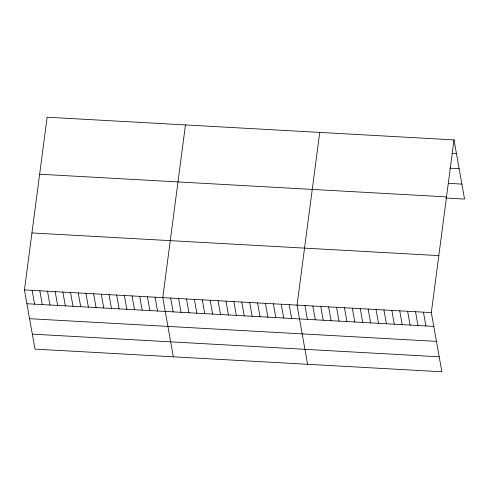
<?xml version="1.0" encoding="UTF-8"?>
<svg xmlns="http://www.w3.org/2000/svg" width="489" height="489" viewBox="0 0 489 489"><rect width="100%" height="100%" fill="white"/><g stroke="black" fill="none" stroke-linecap="round" stroke-linejoin="round"><path stroke-width="0.73" d="M454.006 139.897L431.329 312.599L441.873 371.781L34.994 349.103L24.45 289.928L47.127 117.219L454.006 139.897L464.55 199.072L445.882 198.033M185.465 124.927L162.788 297.636L173.332 356.817M319.739 132.409L297.061 305.118L307.599 364.299M452.16 153.454L456.469 153.693M449.801 168.149L459.134 168.668M448.242 183.338L461.885 184.096M39.646 174.212L446.524 196.89M31.932 232.935L438.816 255.606M24.45 289.928L431.329 312.599M26.907 303.73L433.786 326.401M29.578 318.7L436.457 341.377M32.323 334.134L439.201 356.805M423.431 312.159L425.888 325.961M415.534 311.719L417.991 325.521M407.637 311.279L410.094 325.081M399.739 310.839L402.196 324.641M391.836 310.399L394.299 324.201M383.938 309.959L386.402 323.761M376.041 309.519L378.498 323.321M368.144 309.079L370.601 322.881M360.246 308.638L362.704 322.44M352.349 308.198L354.806 322M344.452 307.758L346.909 321.56M336.548 307.318L339.011 321.12M328.651 306.878L331.108 320.68M320.753 306.438L323.211 320.24M312.856 305.998L315.313 319.8M304.959 305.558L307.416 319.36M289.164 304.678L291.621 318.48M281.261 304.237L283.724 318.039M273.363 303.797L275.82 317.599M265.466 303.357L267.923 317.159M257.569 302.917L260.026 316.719M249.671 302.477L252.128 316.279M241.774 302.037L244.231 315.839M233.87 301.597L236.334 315.399M225.973 301.157L228.436 314.959M218.076 300.717L220.533 314.519M210.178 300.277L212.636 314.079M202.281 299.836L204.738 313.638M194.384 299.396L196.841 313.198M186.486 298.956L188.943 312.758M178.583 298.516L181.046 312.318M170.685 298.076L173.149 311.878M155.105 297.208L157.562 311.01M147.415 296.78L149.878 310.582M139.732 296.352L142.189 310.154M132.048 295.924L134.506 309.726M124.359 295.497L126.822 309.299M116.675 295.063L119.133 308.865M108.992 294.635L111.449 308.437M101.302 294.207L103.766 308.009M93.619 293.779L96.076 307.581M85.936 293.351L88.393 307.153M78.246 292.923L80.709 306.725M70.563 292.495L73.02 306.297M62.879 292.067L65.337 305.869M55.19 291.64L57.653 305.442M47.506 291.212L49.964 305.014M39.823 290.784L42.28 304.586M32.133 290.356L34.597 304.158"/></g></svg>
